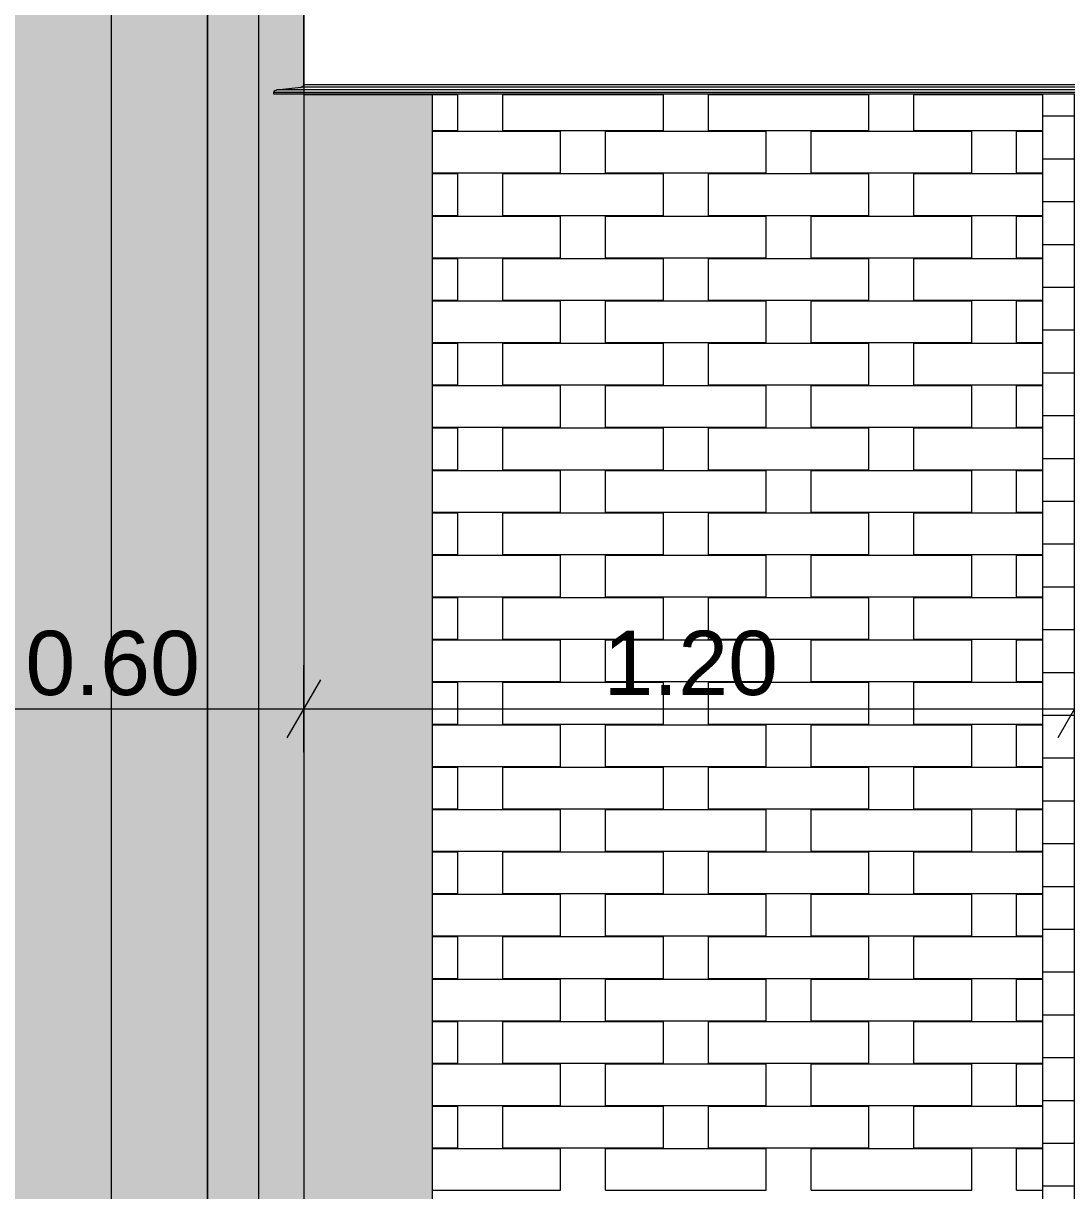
# Model space of a CAD drawing. Header units: millimetres. Extents: x 475206255 to 476720147, y 4620882299 to 4621447368.
# Drawn here: x 475392579 to 475394204, y 4621135957 to 4621137775 of the extents above; entities that cross this region are included whole.
import ezdxf

# ---------------------------------------------------------------- set-up
doc = ezdxf.new("R2010")
doc.units = ezdxf.units.MM
doc.header["$MEASUREMENT"] = 0
for name, color, linetype, lineweight in [('0_Pen_No__250_Pen_No__255', 255, 'Continuous', 0), ('0_Pen_No__250_Pen_No__7', 7, 'Continuous', 0), ('2D Drafting - General_Pen_No__30_Pen_No__9_Pen_No__9_Pen_No__253', 252, 'Continuous', 0), ('2D Drafting - General_Pen_No__30_Pen_No__9_Pen_No__9_Pen_No__7', 7, 'Continuous', 0), ('Dimensioning - General_Pen_No__142', 142, 'Continuous', 0), ('New_2D Drafting - General_Pen_No__30_Pen_No__9_Pen_No__9_Pen_No__255', 255, 'Continuous', 0), ('New_2D Drafting - General_Pen_No__30_Pen_No__9_Pen_No__9_Pen_No__7', 7, 'Continuous', 0), ('New_Interior - Furniture _Pen_No__250', 7, 'Continuous', 0), ('New_Structural - Bearing_Pen_No__250', 7, 'Continuous', 0), ('Structural - Bearing_Pen_No__250', 7, 'Continuous', 0), ('zoma_Pen_No__142', 142, 'Continuous', 0)]:
    doc.layers.add(name, color=color, linetype=linetype, lineweight=lineweight)
doc.layers.add('Dimensioning - General', color=7, linetype='Continuous')
doc.layers.add('zoma', color=7, linetype='Continuous')
doc.styles.add('GENERATED_STYLE_2', font='arial.ttf')
doc.dimstyles.new('GENERATED_STYLE__1', dxfattribs={"dimtxt": 100, "dimasz": 68.640772, "dimexe": 0.18, "dimexo": 0.0625, "dimgap": 0, "dimtad": 1, "dimlfac": 0.001, "dimzin": 0, "dimdsep": 46, "dimtxsty": 'GENERATED_STYLE_2', "dimblk": 'ARROWHEAD_2', "dimblk1": 'ARROWHEAD_2', "dimblk2": 'ARROWHEAD_2', "dimcen": 0.09, "dimse1": 1, "dimse2": 1, "dimclrd": 142, "dimclre": 142, "dimclrt": 142, "dimadec": 0, "dimazin": 0, "dimtfac": 1, "dimtdec": 4, "dimtmove": 0, "dimatfit": 3, "dimfxl": 1, "dimtolj": 1, "dimtzin": 0, "dimarcsym": 0})
doc.dimstyles.new('GENERATED_STYLE__18', dxfattribs={"dimtxt": 100, "dimasz": 68.640772, "dimexe": 0.18, "dimexo": 0.0625, "dimgap": 0, "dimtad": 1, "dimtih": 1, "dimtoh": 1, "dimlfac": 0.001, "dimzin": 0, "dimdsep": 46, "dimtxsty": 'GENERATED_STYLE_2', "dimblk": 'ARROWHEAD_2', "dimblk1": 'ARROWHEAD_2', "dimblk2": 'ARROWHEAD_2', "dimcen": 0.09, "dimse1": 1, "dimse2": 1, "dimclrd": 142, "dimclre": 142, "dimclrt": 142, "dimadec": 0, "dimazin": 0, "dimtfac": 1, "dimtdec": 4, "dimtmove": 0, "dimatfit": 3, "dimfxl": 1, "dimtolj": 1, "dimtzin": 0, "dimarcsym": 0})
doc.dimstyles.new('GENERATED_STYLE__3', dxfattribs={"dimtxt": 200, "dimasz": 64.421331, "dimexe": 0.18, "dimexo": 3, "dimgap": 0, "dimtad": 1, "dimtih": 1, "dimtoh": 1, "dimlfac": 0.001, "dimzin": 0, "dimdsep": 46, "dimtxsty": 'GENERATED_STYLE_2', "dimblk": 'ARROWHEAD_2', "dimblk1": 'ARROWHEAD_2', "dimblk2": 'ARROWHEAD_2', "dimcen": 0.09, "dimclrd": 142, "dimclre": 142, "dimclrt": 142, "dimadec": 0, "dimazin": 0, "dimtfac": 1, "dimtdec": 4, "dimtmove": 0, "dimatfit": 3, "dimfxl": 1, "dimtolj": 1, "dimtzin": 0, "dimarcsym": 0})

# ---------------------------------------------------------------- blocks, each defined once
blk = doc.blocks.new('*D549', base_point=(475826095.8, 4621095193.2))
at = {"layer": 'Dimensioning - General_Pen_No__142', "color": 142, "linetype": 'Continuous', "lineweight": 0, "transparency": 16777216}
for p, q in [((475424795.3, 4621138271), (475424885.6, 4621138218.9)), ((475424908.2, 4621138244.9), (475424772.7, 4621138244.9)), ((475424840.5, 4621135745), (475424840.5, 4621138244.9)), ((475424795.3, 4621135771.1), (475424885.6, 4621135718.9)), ((475424908.2, 4621135745), (475424772.7, 4621135745))]:
    blk.add_line(p, q, dxfattribs=at)
at = {"layer": 'Dimensioning - General_Pen_No__142', "color": 142, "lineweight": 0, "transparency": 16777216, "insert": (475424820.5, 4621136861.5), "char_height": 100, "attachment_point": 7, "rotation": 90, "style": 'GENERATED_STYLE_2'}
blk.add_mtext('\\A1;{\\pql;\\fArial|b0|i0|c204|p0;\\W1.000000;2.50}', dxfattribs=at)
blk = doc.blocks.new('ARROWHEAD_2')
at = {"color": 0, "linetype": 'Continuous', "lineweight": 0}
for p, q in [((-0.378, -0.655), (0.378, 0.655)), ((0, 0), (-1, 0))]:
    blk.add_line(p, q, dxfattribs=at)
blk = doc.blocks.new('*D1516', base_point=(475826095.8, 4621095193.2))
at = {"layer": 'zoma_Pen_No__142', "color": 142, "linetype": 'Continuous', "lineweight": 0, "transparency": 16777216}
for p, q in [((475386915.9, 4621126477.3), (475386915.9, 4621126604.5)), ((475393015.9, 4621126477.3), (475393015.9, 4621126604.5)), ((475386940.3, 4621126583.3), (475386891.4, 4621126498.5)), ((475393040.3, 4621126583.3), (475392991.4, 4621126498.5)), ((475386915.9, 4621126540.9), (475393015.9, 4621126540.9))]:
    blk.add_line(p, q, dxfattribs=at)
at = {"layer": 'zoma_Pen_No__142', "color": 142, "lineweight": 0, "transparency": 16777216, "char_height": 200, "attachment_point": 7, "style": 'GENERATED_STYLE_2'}
for s, insert in [('\\A1;{\\pql;\\fArial|b0|i0|c204|p0;\\W1.000000;0.40}', (475386940.4, 4621126580.9)), ('\\A1;{\\pql;\\fArial|b0|i0|c204|p0;\\W1.000000;6.10}', (475389698.9, 4621126580.9)), ('\\A1;{\\pql;\\fArial|b0|i0|c204|p0;\\W1.000000;0.40}', (475392457.5, 4621126580.9))]:
    blk.add_mtext(s, dxfattribs=dict(at, insert=insert))
blk = doc.blocks.new('*D1517', base_point=(475826095.8, 4621095193.2))
at = {"layer": 'zoma_Pen_No__142', "color": 142, "linetype": 'Continuous', "lineweight": 0, "transparency": 16777216}
for p, q in [((475393015.9, 4621126477.3), (475393015.9, 4621126604.5)), ((475393415.9, 4621126477.3), (475393415.9, 4621126604.5)), ((475393040.3, 4621126583.3), (475392991.4, 4621126498.5)), ((475393440.3, 4621126583.3), (475393391.4, 4621126498.5)), ((475393015.9, 4621126540.9), (475393415.9, 4621126540.9))]:
    blk.add_line(p, q, dxfattribs=at)
blk = doc.blocks.new('*D1518', base_point=(475826095.8, 4621095193.2))
at = {"layer": 'zoma_Pen_No__142', "color": 142, "linetype": 'Continuous', "lineweight": 0, "transparency": 16777216}
for p, q in [((475393415.9, 4621126477.3), (475393415.9, 4621126604.5)), ((475399915.9, 4621126477.3), (475399915.9, 4621126604.5)), ((475393440.3, 4621126583.3), (475393391.4, 4621126498.5)), ((475399940.3, 4621126583.3), (475399891.4, 4621126498.5)), ((475393415.9, 4621126540.9), (475399915.9, 4621126540.9))]:
    blk.add_line(p, q, dxfattribs=at)
at = {"layer": 'zoma_Pen_No__142', "color": 142, "lineweight": 0, "transparency": 16777216, "char_height": 200, "attachment_point": 7, "style": 'GENERATED_STYLE_2'}
for s, insert in [('\\A1;{\\pql;\\fArial|b0|i0|c204|p0;\\W1.000000;6.50}', (475396398.9, 4621126580.9)), ('\\A1;{\\pql;\\fArial|b0|i0|c204|p0;\\W1.000000;0.40}', (475399357.5, 4621126580.9))]:
    blk.add_mtext(s, dxfattribs=dict(at, insert=insert))
blk = doc.blocks.new('*D1831', base_point=(475826095.8, 4621095193.2))
at = {"layer": 'Dimensioning - General_Pen_No__142', "color": 142, "linetype": 'Continuous', "lineweight": 0, "transparency": 16777216}
for p, q in [((475388970.3, 4621137271.1), (475389060.6, 4621137218.9)), ((475389083.2, 4621137245), (475388947.7, 4621137245)), ((475389015.5, 4621135785), (475389015.5, 4621137245)), ((475388970.3, 4621135811), (475389060.6, 4621135758.9)), ((475389083.2, 4621135785), (475388947.7, 4621135785))]:
    blk.add_line(p, q, dxfattribs=at)
at = {"layer": 'Dimensioning - General_Pen_No__142', "color": 142, "lineweight": 0, "transparency": 16777216, "insert": (475388995.5, 4621136381.5), "char_height": 100, "attachment_point": 7, "rotation": 90, "style": 'GENERATED_STYLE_2'}
blk.add_mtext('\\A1;{\\pql;\\fArial|b0|i0|c204|p0;\\W1.000000;1.46}', dxfattribs=at)
blk = doc.blocks.new('*D1832', base_point=(475826095.8, 4621095193.2))
at = {"layer": 'Dimensioning - General_Pen_No__142', "color": 142, "linetype": 'Continuous', "lineweight": 0, "transparency": 16777216}
for p, q in [((475388970.3, 4621137691), (475389060.6, 4621137638.9)), ((475389083.2, 4621137665), (475388947.7, 4621137665)), ((475389015.5, 4621137245), (475389015.5, 4621137665)), ((475388970.3, 4621137271.1), (475389060.6, 4621137218.9)), ((475389083.2, 4621137245), (475388947.7, 4621137245))]:
    blk.add_line(p, q, dxfattribs=at)
at = {"layer": 'Dimensioning - General_Pen_No__142', "color": 142, "lineweight": 0, "transparency": 16777216, "insert": (475388995.5, 4621137321.5), "char_height": 100, "attachment_point": 7, "rotation": 90, "style": 'GENERATED_STYLE_2'}
blk.add_mtext('\\A1;{\\pql;\\fArial|b0|i0|c204|p0;\\W1.000000;0.42}', dxfattribs=at)
blk = doc.blocks.new('*D1833', base_point=(475826095.8, 4621095193.2))
at = {"layer": 'Dimensioning - General_Pen_No__142', "color": 142, "linetype": 'Continuous', "lineweight": 0, "transparency": 16777216}
for p, q in [((475388970.3, 4621137911), (475389060.6, 4621137858.9)), ((475389083.2, 4621137885), (475388947.7, 4621137885)), ((475389015.5, 4621137665), (475389015.5, 4621137885)), ((475388970.3, 4621137691), (475389060.6, 4621137638.9)), ((475389083.2, 4621137665), (475388947.7, 4621137665))]:
    blk.add_line(p, q, dxfattribs=at)
blk = doc.blocks.new('*D2390', base_point=(475826095.8, 4621095193.2))
at = {"layer": 'Dimensioning - General_Pen_No__142', "color": 142, "linetype": 'Continuous', "lineweight": 0, "transparency": 16777216}
for p, q in [((475392416.2, 4621136640), (475392416.2, 4621136775.5)), ((475393015.9, 4621136640), (475393015.9, 4621136775.5)), ((475392442.2, 4621136752.9), (475392390.1, 4621136662.6)), ((475393042, 4621136752.9), (475392989.9, 4621136662.6)), ((475392416.2, 4621136707.7), (475393015.9, 4621136707.7))]:
    blk.add_line(p, q, dxfattribs=at)
at = {"layer": 'Dimensioning - General_Pen_No__142', "color": 142, "lineweight": 0, "transparency": 16777216, "insert": (475392582.6, 4621136727.7), "char_height": 100, "attachment_point": 7, "style": 'GENERATED_STYLE_2'}
blk.add_mtext('\\A1;{\\pql;\\fArial|b0|i0|c204|p0;\\W1.000000;0.60}', dxfattribs=at)
blk = doc.blocks.new('*D2391', base_point=(475826095.8, 4621095193.2))
at = {"layer": 'Dimensioning - General_Pen_No__142', "color": 142, "linetype": 'Continuous', "lineweight": 0, "transparency": 16777216}
for p, q in [((475393015.9, 4621136640), (475393015.9, 4621136775.5)), ((475394215.9, 4621136640), (475394215.9, 4621136775.5)), ((475393042, 4621136752.9), (475392989.9, 4621136662.6)), ((475394242, 4621136752.9), (475394189.9, 4621136662.6)), ((475393015.9, 4621136707.7), (475394215.9, 4621136707.7))]:
    blk.add_line(p, q, dxfattribs=at)
at = {"layer": 'Dimensioning - General_Pen_No__142', "color": 142, "lineweight": 0, "transparency": 16777216, "insert": (475393482.5, 4621136727.7), "char_height": 100, "attachment_point": 7, "style": 'GENERATED_STYLE_2'}
blk.add_mtext('\\A1;{\\pql;\\fArial|b0|i0|c204|p0;\\W1.000000;1.20}', dxfattribs=at)
blk = doc.blocks.new('*D2392', base_point=(475826095.8, 4621095193.2))
at = {"layer": 'Dimensioning - General_Pen_No__142', "color": 142, "linetype": 'Continuous', "lineweight": 0, "transparency": 16777216}
for p, q in [((475394215.9, 4621136640), (475394215.9, 4621136775.5)), ((475394615.9, 4621136640), (475394615.9, 4621136775.5)), ((475394242, 4621136752.9), (475394189.9, 4621136662.6)), ((475394642, 4621136752.9), (475394589.9, 4621136662.6)), ((475394215.9, 4621136707.7), (475394615.9, 4621136707.7))]:
    blk.add_line(p, q, dxfattribs=at)
at = {"layer": 'Dimensioning - General_Pen_No__142', "color": 142, "lineweight": 0, "transparency": 16777216, "insert": (475394282.5, 4621136727.7), "char_height": 100, "attachment_point": 7, "style": 'GENERATED_STYLE_2'}
blk.add_mtext('\\A1;{\\pql;\\fArial|b0|i0|c204|p0;\\W1.000000;0.40}', dxfattribs=at)
blk = doc.blocks.new('*D2412', base_point=(475826095.8, 4621095193.2))
at = {"layer": 'Dimensioning - General_Pen_No__142', "color": 142, "linetype": 'Continuous', "lineweight": 0, "transparency": 16777216}
for p, q in [((475393415.3, 4621133504.3), (475393415.3, 4621133639.8)), ((475392442.2, 4621133617.2), (475392390.1, 4621133526.9)), ((475393441.4, 4621133617.2), (475393389.3, 4621133526.9)), ((475392416.2, 4621133572.1), (475393415.3, 4621133572.1))]:
    blk.add_line(p, q, dxfattribs=at)
at = {"layer": 'Dimensioning - General_Pen_No__142', "color": 142, "lineweight": 0, "transparency": 16777216, "insert": (475392782.3, 4621133592.1), "char_height": 100, "attachment_point": 7, "style": 'GENERATED_STYLE_2'}
blk.add_mtext('\\A1;{\\pql;\\fArial|b0|i0|c204|p0;\\W1.000000;1.00}', dxfattribs=at)
blk = doc.blocks.new('*D2414', base_point=(475826095.8, 4621095193.2))
at = {"layer": 'Dimensioning - General_Pen_No__142', "color": 142, "linetype": 'Continuous', "lineweight": 0, "transparency": 16777216}
for p, q in [((475393415.3, 4621133504.3), (475393415.3, 4621133639.8)), ((475394615.9, 4621133504.3), (475394615.9, 4621133639.8)), ((475393441.4, 4621133617.2), (475393389.3, 4621133526.9)), ((475394642, 4621133617.2), (475394589.9, 4621133526.9)), ((475393415.3, 4621133572.1), (475394615.9, 4621133572.1))]:
    blk.add_line(p, q, dxfattribs=at)
at = {"layer": 'Dimensioning - General_Pen_No__142', "color": 142, "lineweight": 0, "transparency": 16777216, "insert": (475393882.2, 4621133592.1), "char_height": 100, "attachment_point": 7, "style": 'GENERATED_STYLE_2'}
blk.add_mtext('\\A1;{\\pql;\\fArial|b0|i0|c204|p0;\\W1.000000;1.20}', dxfattribs=at)

msp = doc.modelspace()

# ---------------------------------------------------------------- hatches: boundary and pattern name
at = {"layer": '0_Pen_No__250_Pen_No__255', "linetype": 'Continuous', "lineweight": 0, "true_color": 0x3f3f3f}
msp.add_hatch(color=250, dxfattribs=at).paths.add_polyline_path([(475392945.953, 4621129605.184), (475392945.953, 4621141237.916), (475392865.953, 4621141237.916), (475392865.953, 4621129605.184)])
at = {"layer": '2D Drafting - General_Pen_No__30_Pen_No__9_Pen_No__9_Pen_No__253', "linetype": 'Continuous', "lineweight": 0}
h = msp.add_hatch(dxfattribs=at)
h.set_pattern_fill('BRICK___RUNNING_BOND', color=252, style=0, pattern_type=2)
h.set_pattern_definition([(180, (475362068.42, 4621134278.51), (0, 66.64), []), (90, (475362068.42, 4621134278.5), (244.8, 0), [66.64, -66.64]), (90, (475361946.02, 4621134345.15), (244.8, 0), [66.64, -66.64])])
h.paths.add_polyline_path([(475386515.943, 4621144744.536), (475406815.943, 4621144744.536), (475406815.943, 4621131444.943), (475406415.943, 4621131444.943), (475406415.943, 4621131544.955), (475406415.943, 4621144344.955), (475402816.368, 4621144344.955), (475402816.368, 4621131445.093), (475398816.013, 4621131445.093), (475398816.013, 4621131445.286), (475396815.946, 4621131445.286), (475396815.946, 4621134464.943), (475400115.943, 4621134464.943), (475400115.943, 4621134684.942), (475399915.947, 4621134684.942), (475399915.947, 4621137664.943), (475400115.943, 4621137664.943), (475400115.943, 4621137884.943), (475399915.947, 4621137884.943), (475399915.947, 4621140864.943), (475400115.943, 4621140864.943), (475400115.943, 4621141084.943), (475399915.947, 4621141084.943), (475399915.947, 4621144064.943), (475400115.943, 4621144064.943), (475400115.943, 4621144284.943), (475393015.95, 4621144284.943), (475393015.95, 4621144064.943), (475393215.95, 4621144064.943), (475393215.95, 4621141084.943), (475393015.95, 4621141084.943), (475393015.95, 4621140864.943), (475393215.95, 4621140864.943), (475393215.95, 4621137884.943), (475393015.95, 4621137884.943), (475393015.95, 4621137663.948), (475393215.95, 4621137663.948), (475393215.95, 4621134684.942), (475393015.95, 4621134684.942), (475393015.95, 4621134464.943), (475393415.349, 4621134464.943), (475393415.349, 4621131444.834), (475393015.95, 4621131444.834), (475393015.95, 4621131444.943), (475390315.939, 4621131444.943), (475389615.524, 4621131444.943), (475389615.524, 4621134464.987), (475390315.939, 4621134464.987), (475390315.939, 4621144284.987), (475386865.663, 4621144284.987), (475386865.663, 4621144064.987), (475386916.336, 4621144064.987), (475386916.336, 4621141084.995), (475386865.663, 4621141084.995), (475386865.663, 4621140864.987), (475386916.063, 4621140864.987), (475386916.063, 4621137884.987), (475386865.663, 4621137884.987), (475386865.663, 4621137664.987), (475386916.063, 4621137664.987), (475386916.063, 4621134684.996), (475386865.663, 4621134684.996), (475386865.663, 4621134464.987), (475386916.063, 4621134464.987), (475386916.063, 4621131444.943), (475386515.943, 4621131444.943), (475386515.943, 4621134464.987)])
h.paths.add_polyline_path([(475390816.16, 4621132444.942), (475390816.16, 4621134044.943), (475392416.16, 4621134044.943), (475392416.16, 4621132444.942)], flags=0)
h.paths.add_polyline_path([(475390816.165, 4621140444.942), (475392416.165, 4621140444.942), (475392416.165, 4621138844.942), (475390816.165, 4621138844.942)], flags=0)
h.paths.add_polyline_path([(475390816.165, 4621137244.942), (475392416.165, 4621137244.942), (475392416.165, 4621135644.942), (475390816.165, 4621135644.942)], flags=0)
h.paths.add_polyline_path([(475390816.165, 4621142044.942), (475390816.165, 4621143644.942), (475392416.165, 4621143644.942), (475392416.165, 4621142044.942)], flags=0)
h.paths.add_polyline_path([(475397216.018, 4621131544.949), (475397216.018, 4621134044.955), (475398816.009, 4621134044.955), (475398816.009, 4621131544.949)], flags=0)
h.paths.add_polyline_path([(475402315.71, 4621135644.942), (475402315.71, 4621137244.939), (475400715.709, 4621137244.939), (475400715.709, 4621135644.942)], flags=0)
h.paths.add_polyline_path([(475400715.709, 4621132444.942), (475400715.709, 4621134044.939), (475402315.71, 4621134044.939), (475402315.71, 4621132444.942)], flags=0)
h.paths.add_polyline_path([(475402315.71, 4621138806.589), (475402315.71, 4621140444.937), (475400715.709, 4621140444.937), (475400715.709, 4621138806.589)], flags=0)
h.paths.add_polyline_path([(475400715.713, 4621142044.942), (475400715.713, 4621143644.939), (475402315.714, 4621143644.939), (475402315.714, 4621142044.942)], flags=0)
h = msp.add_hatch(dxfattribs=at)
h.set_pattern_fill('BRICK___RUNNING_BOND', color=252, style=0, pattern_type=2)
h.set_pattern_definition([(0, (475427664.105, 4621134698.51), (0, 66.64), []), (90, (475427664.1, 4621134698.5), (-244.8, 0), [66.64, -66.64]), (90, (475427786.5, 4621134765.15), (-244.8, 0), [66.64, -66.64])])
h.paths.add_polyline_path([(475394165.958, 4621137664.943), (475394165.958, 4621134684.943), (475394215.95, 4621134684.943), (475394215.95, 4621137664.943)])
at = {"layer": 'New_2D Drafting - General_Pen_No__30_Pen_No__9_Pen_No__9_Pen_No__255', "linetype": 'Continuous', "lineweight": 0}
msp.add_hatch(color=255, dxfattribs=at).paths.add_polyline_path([(475392865.95, 4621144044.577), (475392715.95, 4621144044.577), (475392715.964, 4621129599.054), (475392865.964, 4621129599.054)])

# ---------------------------------------------------------------- linework, layer by layer
at = {"layer": '0_Pen_No__250_Pen_No__7', "color": 7, "linetype": 'Continuous', "lineweight": 0, "flags": 128}
msp.add_lwpolyline([(475392945.953, 4621129605.184), (475392945.953, 4621141237.916), (475392865.953, 4621141237.916), (475392865.953, 4621129605.184)], close=True, dxfattribs=at)
at = {"layer": '2D Drafting - General_Pen_No__30_Pen_No__9_Pen_No__9_Pen_No__7', "color": 7, "linetype": 'Continuous', "lineweight": 0, "flags": 128}
msp.add_lwpolyline([(475393015.95, 4621137884.943), (475393015.95, 4621137663.948), (475393215.95, 4621137663.948), (475393215.95, 4621134684.942), (475393015.95, 4621134684.942), (475393015.95, 4621134464.943), (475393415.349, 4621134464.943), (475393415.349, 4621131444.834), (475393015.95, 4621131444.834), (475393015.95, 4621131444.943), (475390315.939, 4621131444.943), (475389615.524, 4621131444.943), (475389615.524, 4621134464.987), (475390315.939, 4621134464.987), (475390315.939, 4621144284.987)], dxfattribs=at)
msp.add_lwpolyline([(475394165.958, 4621137664.943), (475394165.958, 4621134684.943), (475394215.95, 4621134684.943), (475394215.95, 4621137664.943)], close=True, dxfattribs=at)
at = {"layer": 'New_2D Drafting - General_Pen_No__30_Pen_No__9_Pen_No__9_Pen_No__7', "color": 7, "linetype": 'Continuous', "lineweight": 0, "flags": 128}
msp.add_lwpolyline([(475392865.95, 4621144044.577), (475392715.95, 4621144044.577), (475392715.964, 4621129599.054), (475392865.964, 4621129599.054)], close=True, dxfattribs=at)
at = {"layer": 'New_Interior - Furniture _Pen_No__250', "color": 7, "linetype": 'Continuous', "lineweight": 0}
msp.add_line((475393327.219, 4621137145.949), (475393327.45, 4621137145.772), dxfattribs=at)
at = {"layer": 'New_Structural - Bearing_Pen_No__250', "color": 7, "linetype": 'Continuous', "lineweight": 0}
for p, q in [((475393015.95, 4621144064.943), (475393015.95, 4621134464.943)), ((475393215.95, 4621137663.949), (475393255.95, 4621137663.949)), ((475393255.95, 4621137607.949), (475393255.95, 4621137663.949)), ((475393325.95, 4621137663.949), (475393575.95, 4621137663.949)), ((475393325.95, 4621137607.949), (475393325.95, 4621137663.949)), ((475393575.95, 4621137607.949), (475393575.95, 4621137663.949)), ((475393645.95, 4621137663.949), (475393895.95, 4621137663.949)), ((475393645.95, 4621137607.949), (475393645.95, 4621137663.949)), ((475393745.95, 4621137663.949), (475393745.95, 4621137664.949)), ((475393895.95, 4621137607.949), (475393895.95, 4621137663.949)), ((475393965.95, 4621137663.949), (475394165.958, 4621137663.949)), ((475393965.95, 4621137607.949), (475393965.95, 4621137663.949)), ((475393215.95, 4621137607.949), (475393255.95, 4621137607.949)), ((475393215.95, 4621137606.949), (475393415.95, 4621137606.949)), ((475393325.95, 4621137607.949), (475393575.95, 4621137607.949)), ((475393415.95, 4621137541.949), (475393415.95, 4621137606.949)), ((475393485.95, 4621137606.949), (475393735.95, 4621137606.949)), ((475393485.95, 4621137541.949), (475393485.95, 4621137606.949)), ((475393645.95, 4621137607.949), (475393895.95, 4621137607.949)), ((475393735.95, 4621137541.949), (475393735.95, 4621137606.949)), ((475393805.95, 4621137606.949), (475394055.95, 4621137606.949)), ((475393805.95, 4621137541.949), (475393805.95, 4621137606.949)), ((475393965.95, 4621137607.949), (475394165.958, 4621137607.949)), ((475394055.95, 4621137541.949), (475394055.95, 4621137606.949)), ((475394125.95, 4621137606.949), (475394165.958, 4621137606.949)), ((475394125.95, 4621137541.949), (475394125.95, 4621137606.949)), ((475393215.95, 4621137541.949), (475393415.95, 4621137541.949)), ((475393215.95, 4621137540.949), (475393255.95, 4621137540.949)), ((475393255.95, 4621137475.949), (475393255.95, 4621137540.949)), ((475393325.95, 4621137540.949), (475393575.95, 4621137540.949)), ((475393325.95, 4621137475.949), (475393325.95, 4621137540.949)), ((475393485.95, 4621137541.949), (475393735.95, 4621137541.949)), ((475393575.95, 4621137475.949), (475393575.95, 4621137540.949)), ((475393645.95, 4621137540.949), (475393895.95, 4621137540.949)), ((475393645.95, 4621137475.949), (475393645.95, 4621137540.949)), ((475393805.95, 4621137541.949), (475394055.95, 4621137541.949)), ((475393895.95, 4621137475.949), (475393895.95, 4621137540.949)), ((475393965.95, 4621137540.949), (475394165.958, 4621137540.949)), ((475393965.95, 4621137475.949), (475393965.95, 4621137540.949)), ((475394125.95, 4621137541.949), (475394165.958, 4621137541.949)), ((475393215.95, 4621137475.949), (475393255.95, 4621137475.949)), ((475393215.95, 4621137474.949), (475393415.95, 4621137474.949)), ((475393325.95, 4621137475.949), (475393575.95, 4621137475.949)), ((475393415.95, 4621137409.949), (475393415.95, 4621137474.949)), ((475393485.95, 4621137474.949), (475393735.95, 4621137474.949)), ((475393485.95, 4621137409.949), (475393485.95, 4621137474.949)), ((475393645.95, 4621137475.949), (475393895.95, 4621137475.949)), ((475393735.95, 4621137409.949), (475393735.95, 4621137474.949)), ((475393805.95, 4621137474.949), (475394055.95, 4621137474.949)), ((475393805.95, 4621137409.949), (475393805.95, 4621137474.949)), ((475393965.95, 4621137475.949), (475394165.958, 4621137475.949)), ((475394055.95, 4621137409.949), (475394055.95, 4621137474.949)), ((475394125.95, 4621137474.949), (475394165.958, 4621137474.949)), ((475394125.95, 4621137409.949), (475394125.95, 4621137474.949)), ((475393215.95, 4621137409.949), (475393415.95, 4621137409.949)), ((475393215.95, 4621137408.949), (475393255.95, 4621137408.949)), ((475393255.95, 4621137343.949), (475393255.95, 4621137408.949)), ((475393325.95, 4621137408.949), (475393575.95, 4621137408.949)), ((475393325.95, 4621137343.949), (475393325.95, 4621137408.949)), ((475393485.95, 4621137409.949), (475393735.95, 4621137409.949)), ((475393575.95, 4621137343.949), (475393575.95, 4621137408.949)), ((475393645.95, 4621137408.949), (475393895.95, 4621137408.949)), ((475393645.95, 4621137343.949), (475393645.95, 4621137408.949)), ((475393805.95, 4621137409.949), (475394055.95, 4621137409.949)), ((475393895.95, 4621137343.949), (475393895.95, 4621137408.949)), ((475393965.95, 4621137408.949), (475394165.958, 4621137408.949)), ((475393965.95, 4621137343.949), (475393965.95, 4621137408.949)), ((475394125.95, 4621137409.949), (475394165.958, 4621137409.949)), ((475393215.95, 4621137343.949), (475393255.95, 4621137343.949)), ((475393215.95, 4621137342.949), (475393415.95, 4621137342.949)), ((475393325.95, 4621137343.949), (475393575.95, 4621137343.949)), ((475393415.95, 4621137277.949), (475393415.95, 4621137342.949)), ((475393485.95, 4621137342.949), (475393735.95, 4621137342.949)), ((475393485.95, 4621137277.949), (475393485.95, 4621137342.949)), ((475393645.95, 4621137343.949), (475393895.95, 4621137343.949)), ((475393735.95, 4621137277.949), (475393735.95, 4621137342.949)), ((475393805.95, 4621137342.949), (475394055.95, 4621137342.949)), ((475393805.95, 4621137277.949), (475393805.95, 4621137342.949)), ((475393965.95, 4621137343.949), (475394165.958, 4621137343.949)), ((475394055.95, 4621137277.949), (475394055.95, 4621137342.949)), ((475394125.95, 4621137342.949), (475394165.958, 4621137342.949)), ((475394125.95, 4621137277.949), (475394125.95, 4621137342.949)), ((475393215.95, 4621137277.949), (475393415.95, 4621137277.949)), ((475393215.95, 4621137276.949), (475393255.95, 4621137276.949)), ((475393255.95, 4621137211.949), (475393255.95, 4621137276.949)), ((475393325.95, 4621137276.949), (475393575.95, 4621137276.949)), ((475393325.95, 4621137211.949), (475393325.95, 4621137276.949)), ((475393485.95, 4621137277.949), (475393735.95, 4621137277.949)), ((475393575.95, 4621137211.949), (475393575.95, 4621137276.949)), ((475393645.95, 4621137276.949), (475393895.95, 4621137276.949)), ((475393645.95, 4621137211.949), (475393645.95, 4621137276.949)), ((475393805.95, 4621137277.949), (475394055.95, 4621137277.949)), ((475393895.95, 4621137211.949), (475393895.95, 4621137276.949)), ((475393965.95, 4621137276.949), (475394165.958, 4621137276.949)), ((475393965.95, 4621137211.949), (475393965.95, 4621137276.949)), ((475394125.95, 4621137277.949), (475394165.958, 4621137277.949)), ((475393215.95, 4621137211.949), (475393255.95, 4621137211.949)), ((475393215.95, 4621137210.949), (475393415.95, 4621137210.949)), ((475393325.95, 4621137211.949), (475393575.95, 4621137211.949)), ((475393415.95, 4621137145.949), (475393415.95, 4621137210.949)), ((475393485.95, 4621137210.949), (475393735.95, 4621137210.949)), ((475393485.95, 4621137145.949), (475393485.95, 4621137210.949)), ((475393645.95, 4621137211.949), (475393895.95, 4621137211.949)), ((475393735.95, 4621137145.949), (475393735.95, 4621137210.949)), ((475393805.95, 4621137210.949), (475394055.95, 4621137210.949)), ((475393805.95, 4621137145.949), (475393805.95, 4621137210.949)), ((475393965.95, 4621137211.949), (475394165.958, 4621137211.949)), ((475394055.95, 4621137145.949), (475394055.95, 4621137210.949)), ((475394125.95, 4621137210.949), (475394165.958, 4621137210.949)), ((475394125.95, 4621137145.949), (475394125.95, 4621137210.949)), ((475393215.95, 4621137145.949), (475393415.95, 4621137145.949)), ((475393215.95, 4621137144.949), (475393255.95, 4621137144.949)), ((475393255.95, 4621137079.949), (475393255.95, 4621137144.949)), ((475393325.95, 4621137144.949), (475393575.95, 4621137144.949)), ((475393325.95, 4621137079.949), (475393325.95, 4621137144.949)), ((475393485.95, 4621137145.949), (475393735.95, 4621137145.949)), ((475393575.95, 4621137079.949), (475393575.95, 4621137144.949)), ((475393645.95, 4621137144.949), (475393895.95, 4621137144.949)), ((475393645.95, 4621137079.949), (475393645.95, 4621137144.949)), ((475393805.95, 4621137145.949), (475394055.95, 4621137145.949)), ((475393895.95, 4621137079.949), (475393895.95, 4621137144.949)), ((475393965.95, 4621137144.949), (475394165.958, 4621137144.949)), ((475393965.95, 4621137079.949), (475393965.95, 4621137144.949)), ((475394125.95, 4621137145.949), (475394165.958, 4621137145.949)), ((475393215.95, 4621137079.949), (475393255.95, 4621137079.949)), ((475393325.95, 4621137079.949), (475393575.95, 4621137079.949)), ((475393645.95, 4621137079.949), (475393895.95, 4621137079.949)), ((475393965.95, 4621137079.949), (475394165.958, 4621137079.949)), ((475393215.95, 4621137078.949), (475393415.95, 4621137078.949)), ((475393415.95, 4621137013.949), (475393415.95, 4621137078.949)), ((475393485.95, 4621137078.949), (475393735.95, 4621137078.949)), ((475393485.95, 4621137013.949), (475393485.95, 4621137078.949)), ((475393735.95, 4621137013.949), (475393735.95, 4621137078.949)), ((475393805.95, 4621137078.949), (475394055.95, 4621137078.949)), ((475393805.95, 4621137013.949), (475393805.95, 4621137078.949)), ((475394055.95, 4621137013.949), (475394055.95, 4621137078.949)), ((475394125.95, 4621137078.949), (475394165.958, 4621137078.949)), ((475394125.95, 4621137013.949), (475394125.95, 4621137078.949)), ((475393215.95, 4621137013.949), (475393415.95, 4621137013.949)), ((475393215.95, 4621137012.949), (475393255.95, 4621137012.949)), ((475393255.95, 4621136947.949), (475393255.95, 4621137012.949)), ((475393325.95, 4621137012.949), (475393575.95, 4621137012.949)), ((475393325.95, 4621136947.949), (475393325.95, 4621137012.949)), ((475393485.95, 4621137013.949), (475393735.95, 4621137013.949)), ((475393575.95, 4621136947.949), (475393575.95, 4621137012.949)), ((475393645.95, 4621137012.949), (475393895.95, 4621137012.949)), ((475393645.95, 4621136947.949), (475393645.95, 4621137012.949)), ((475393805.95, 4621137013.949), (475394055.95, 4621137013.949)), ((475393895.95, 4621136947.949), (475393895.95, 4621137012.949)), ((475393965.95, 4621137012.949), (475394165.958, 4621137012.949)), ((475393965.95, 4621136947.949), (475393965.95, 4621137012.949)), ((475394125.95, 4621137013.949), (475394165.958, 4621137013.949)), ((475393215.95, 4621136947.949), (475393255.95, 4621136947.949)), ((475393215.95, 4621136946.949), (475393415.95, 4621136946.949)), ((475393325.95, 4621136947.949), (475393575.95, 4621136947.949)), ((475393415.95, 4621136881.949), (475393415.95, 4621136946.949)), ((475393485.95, 4621136946.949), (475393735.95, 4621136946.949)), ((475393485.95, 4621136881.949), (475393485.95, 4621136946.949)), ((475393645.95, 4621136947.949), (475393895.95, 4621136947.949)), ((475393735.95, 4621136881.949), (475393735.95, 4621136946.949)), ((475393805.95, 4621136946.949), (475394055.95, 4621136946.949)), ((475393805.95, 4621136881.949), (475393805.95, 4621136946.949)), ((475393965.95, 4621136947.949), (475394165.958, 4621136947.949)), ((475394055.95, 4621136881.949), (475394055.95, 4621136946.949)), ((475394125.95, 4621136946.949), (475394165.958, 4621136946.949)), ((475394125.95, 4621136881.949), (475394125.95, 4621136946.949)), ((475393215.95, 4621136881.949), (475393415.95, 4621136881.949)), ((475393215.95, 4621136880.949), (475393255.95, 4621136880.949)), ((475393255.95, 4621136815.949), (475393255.95, 4621136880.949)), ((475393325.95, 4621136880.949), (475393575.95, 4621136880.949)), ((475393325.95, 4621136815.949), (475393325.95, 4621136880.949)), ((475393485.95, 4621136881.949), (475393735.95, 4621136881.949)), ((475393575.95, 4621136815.949), (475393575.95, 4621136880.949)), ((475393645.95, 4621136880.949), (475393895.95, 4621136880.949)), ((475393645.95, 4621136815.949), (475393645.95, 4621136880.949)), ((475393805.95, 4621136881.949), (475394055.95, 4621136881.949)), ((475393895.95, 4621136815.949), (475393895.95, 4621136880.949)), ((475393965.95, 4621136880.949), (475394165.958, 4621136880.949)), ((475393965.95, 4621136815.949), (475393965.95, 4621136880.949)), ((475394125.95, 4621136881.949), (475394165.958, 4621136881.949)), ((475393215.95, 4621136815.949), (475393255.95, 4621136815.949)), ((475393215.95, 4621136814.949), (475393415.95, 4621136814.949)), ((475393325.95, 4621136815.949), (475393575.95, 4621136815.949)), ((475393415.95, 4621136749.949), (475393415.95, 4621136814.949)), ((475393485.95, 4621136814.949), (475393735.95, 4621136814.949)), ((475393485.95, 4621136749.949), (475393485.95, 4621136814.949)), ((475393645.95, 4621136815.949), (475393895.95, 4621136815.949)), ((475393735.95, 4621136749.949), (475393735.95, 4621136814.949)), ((475393805.95, 4621136814.949), (475394055.95, 4621136814.949)), ((475393805.95, 4621136749.949), (475393805.95, 4621136814.949)), ((475393965.95, 4621136815.949), (475394165.958, 4621136815.949)), ((475394055.95, 4621136749.949), (475394055.95, 4621136814.949)), ((475394125.95, 4621136814.949), (475394165.958, 4621136814.949)), ((475394125.95, 4621136749.949), (475394125.95, 4621136814.949)), ((475393215.95, 4621136749.949), (475393415.95, 4621136749.949)), ((475393215.95, 4621136748.949), (475393255.95, 4621136748.949)), ((475393255.95, 4621136683.949), (475393255.95, 4621136748.949)), ((475393325.95, 4621136748.949), (475393575.95, 4621136748.949)), ((475393325.95, 4621136683.949), (475393325.95, 4621136748.949)), ((475393485.95, 4621136749.949), (475393735.95, 4621136749.949)), ((475393575.95, 4621136683.949), (475393575.95, 4621136748.949)), ((475393645.95, 4621136748.949), (475393895.95, 4621136748.949)), ((475393645.95, 4621136683.949), (475393645.95, 4621136748.949)), ((475393805.95, 4621136749.949), (475394055.95, 4621136749.949)), ((475393895.95, 4621136683.949), (475393895.95, 4621136748.949)), ((475393965.95, 4621136748.949), (475394165.958, 4621136748.949)), ((475393965.95, 4621136683.949), (475393965.95, 4621136748.949)), ((475394125.95, 4621136749.949), (475394165.958, 4621136749.949)), ((475393215.95, 4621136683.949), (475393255.95, 4621136683.949)), ((475393215.95, 4621136682.949), (475393415.95, 4621136682.949)), ((475393325.95, 4621136683.949), (475393575.95, 4621136683.949)), ((475393415.95, 4621136617.949), (475393415.95, 4621136682.949)), ((475393485.95, 4621136682.949), (475393735.95, 4621136682.949)), ((475393485.95, 4621136617.949), (475393485.95, 4621136682.949)), ((475393645.95, 4621136683.949), (475393895.95, 4621136683.949)), ((475393735.95, 4621136617.949), (475393735.95, 4621136682.949)), ((475393805.95, 4621136682.949), (475394055.95, 4621136682.949)), ((475393805.95, 4621136617.949), (475393805.95, 4621136682.949)), ((475393965.95, 4621136683.949), (475394165.958, 4621136683.949)), ((475394055.95, 4621136617.949), (475394055.95, 4621136682.949)), ((475394125.95, 4621136682.949), (475394165.958, 4621136682.949)), ((475394125.95, 4621136617.949), (475394125.95, 4621136682.949)), ((475393215.95, 4621136617.949), (475393415.95, 4621136617.949)), ((475393215.95, 4621136616.949), (475393255.95, 4621136616.949)), ((475393255.95, 4621136551.949), (475393255.95, 4621136616.949)), ((475393325.95, 4621136616.949), (475393575.95, 4621136616.949)), ((475393325.95, 4621136551.949), (475393325.95, 4621136616.949)), ((475393485.95, 4621136617.949), (475393735.95, 4621136617.949)), ((475393575.95, 4621136551.949), (475393575.95, 4621136616.949)), ((475393645.95, 4621136616.949), (475393895.95, 4621136616.949)), ((475393645.95, 4621136551.949), (475393645.95, 4621136616.949)), ((475393805.95, 4621136617.949), (475394055.95, 4621136617.949)), ((475393895.95, 4621136551.949), (475393895.95, 4621136616.949)), ((475393965.95, 4621136616.949), (475394165.958, 4621136616.949)), ((475393965.95, 4621136551.949), (475393965.95, 4621136616.949)), ((475394125.95, 4621136617.949), (475394165.958, 4621136617.949)), ((475393215.95, 4621136551.949), (475393255.95, 4621136551.949)), ((475393215.95, 4621136550.949), (475393415.95, 4621136550.949)), ((475393325.95, 4621136551.949), (475393575.95, 4621136551.949)), ((475393415.95, 4621136485.949), (475393415.95, 4621136550.949)), ((475393485.95, 4621136550.949), (475393735.95, 4621136550.949)), ((475393485.95, 4621136485.949), (475393485.95, 4621136550.949)), ((475393645.95, 4621136551.949), (475393895.95, 4621136551.949)), ((475393735.95, 4621136485.949), (475393735.95, 4621136550.949)), ((475393805.95, 4621136550.949), (475394055.95, 4621136550.949)), ((475393805.95, 4621136485.949), (475393805.95, 4621136550.949)), ((475393965.95, 4621136551.949), (475394165.958, 4621136551.949)), ((475394055.95, 4621136485.949), (475394055.95, 4621136550.949)), ((475394125.95, 4621136550.949), (475394165.958, 4621136550.949)), ((475394125.95, 4621136485.949), (475394125.95, 4621136550.949)), ((475393215.95, 4621136485.949), (475393415.95, 4621136485.949)), ((475393215.95, 4621136484.949), (475393255.95, 4621136484.949)), ((475393255.95, 4621136419.949), (475393255.95, 4621136484.949)), ((475393325.95, 4621136484.949), (475393575.95, 4621136484.949)), ((475393325.95, 4621136419.949), (475393325.95, 4621136484.949)), ((475393485.95, 4621136485.949), (475393735.95, 4621136485.949)), ((475393575.95, 4621136419.949), (475393575.95, 4621136484.949)), ((475393645.95, 4621136484.949), (475393895.95, 4621136484.949)), ((475393645.95, 4621136419.949), (475393645.95, 4621136484.949)), ((475393805.95, 4621136485.949), (475394055.95, 4621136485.949)), ((475393895.95, 4621136419.949), (475393895.95, 4621136484.949)), ((475393965.95, 4621136484.949), (475394165.958, 4621136484.949)), ((475393965.95, 4621136419.949), (475393965.95, 4621136484.949)), ((475394125.95, 4621136485.949), (475394165.958, 4621136485.949)), ((475393215.95, 4621136419.949), (475393255.95, 4621136419.949)), ((475393215.95, 4621136418.949), (475393415.95, 4621136418.949)), ((475393325.95, 4621136419.949), (475393575.95, 4621136419.949)), ((475393415.95, 4621136353.949), (475393415.95, 4621136418.949)), ((475393485.95, 4621136418.949), (475393735.95, 4621136418.949)), ((475393485.95, 4621136353.949), (475393485.95, 4621136418.949)), ((475393645.95, 4621136419.949), (475393895.95, 4621136419.949)), ((475393735.95, 4621136353.949), (475393735.95, 4621136418.949)), ((475393805.95, 4621136418.949), (475394055.95, 4621136418.949)), ((475393805.95, 4621136353.949), (475393805.95, 4621136418.949)), ((475393965.95, 4621136419.949), (475394165.958, 4621136419.949)), ((475394055.95, 4621136353.949), (475394055.95, 4621136418.949)), ((475394125.95, 4621136418.949), (475394165.958, 4621136418.949)), ((475394125.95, 4621136353.949), (475394125.95, 4621136418.949)), ((475393215.95, 4621136353.949), (475393415.95, 4621136353.949)), ((475393215.95, 4621136352.949), (475393255.95, 4621136352.949)), ((475393255.95, 4621136287.949), (475393255.95, 4621136352.949)), ((475393325.95, 4621136352.949), (475393575.95, 4621136352.949)), ((475393325.95, 4621136287.949), (475393325.95, 4621136352.949)), ((475393485.95, 4621136353.949), (475393735.95, 4621136353.949)), ((475393575.95, 4621136287.949), (475393575.95, 4621136352.949)), ((475393645.95, 4621136352.949), (475393895.95, 4621136352.949)), ((475393645.95, 4621136287.949), (475393645.95, 4621136352.949)), ((475393805.95, 4621136353.949), (475394055.95, 4621136353.949)), ((475393895.95, 4621136287.949), (475393895.95, 4621136352.949)), ((475393965.95, 4621136352.949), (475394165.958, 4621136352.949)), ((475393965.95, 4621136287.949), (475393965.95, 4621136352.949)), ((475394125.95, 4621136353.949), (475394165.958, 4621136353.949)), ((475393215.95, 4621136287.949), (475393255.95, 4621136287.949)), ((475393215.95, 4621136286.949), (475393415.95, 4621136286.949)), ((475393325.95, 4621136287.949), (475393575.95, 4621136287.949)), ((475393415.95, 4621136221.949), (475393415.95, 4621136286.949)), ((475393485.95, 4621136286.949), (475393735.95, 4621136286.949)), ((475393485.95, 4621136221.949), (475393485.95, 4621136286.949)), ((475393645.95, 4621136287.949), (475393895.95, 4621136287.949)), ((475393735.95, 4621136221.949), (475393735.95, 4621136286.949)), ((475393805.95, 4621136286.949), (475394055.95, 4621136286.949)), ((475393805.95, 4621136221.949), (475393805.95, 4621136286.949)), ((475393965.95, 4621136287.949), (475394165.958, 4621136287.949)), ((475394055.95, 4621136221.949), (475394055.95, 4621136286.949)), ((475394125.95, 4621136286.949), (475394165.958, 4621136286.949)), ((475394125.95, 4621136221.949), (475394125.95, 4621136286.949)), ((475393215.95, 4621136221.949), (475393415.95, 4621136221.949)), ((475393215.95, 4621136220.949), (475393255.95, 4621136220.949)), ((475393255.95, 4621136155.949), (475393255.95, 4621136220.949)), ((475393325.95, 4621136220.949), (475393575.95, 4621136220.949)), ((475393325.95, 4621136155.949), (475393325.95, 4621136220.949)), ((475393485.95, 4621136221.949), (475393735.95, 4621136221.949)), ((475393575.95, 4621136155.949), (475393575.95, 4621136220.949)), ((475393645.95, 4621136220.949), (475393895.95, 4621136220.949)), ((475393645.95, 4621136155.949), (475393645.95, 4621136220.949)), ((475393805.95, 4621136221.949), (475394055.95, 4621136221.949)), ((475393895.95, 4621136155.949), (475393895.95, 4621136220.949)), ((475393965.95, 4621136220.949), (475394165.958, 4621136220.949)), ((475393965.95, 4621136155.949), (475393965.95, 4621136220.949)), ((475394125.95, 4621136221.949), (475394165.958, 4621136221.949)), ((475393215.95, 4621136155.949), (475393255.95, 4621136155.949)), ((475393215.95, 4621136154.949), (475393415.95, 4621136154.949)), ((475393325.95, 4621136155.949), (475393575.95, 4621136155.949)), ((475393415.95, 4621136089.949), (475393415.95, 4621136154.949)), ((475393485.95, 4621136154.949), (475393735.95, 4621136154.949)), ((475393485.95, 4621136089.949), (475393485.95, 4621136154.949)), ((475393645.95, 4621136155.949), (475393895.95, 4621136155.949)), ((475393735.95, 4621136089.949), (475393735.95, 4621136154.949)), ((475393805.95, 4621136154.949), (475394055.95, 4621136154.949)), ((475393805.95, 4621136089.949), (475393805.95, 4621136154.949)), ((475393965.95, 4621136155.949), (475394165.958, 4621136155.949)), ((475394055.95, 4621136089.949), (475394055.95, 4621136154.949)), ((475394125.95, 4621136154.949), (475394165.958, 4621136154.949)), ((475394125.95, 4621136089.949), (475394125.95, 4621136154.949)), ((475393215.95, 4621136089.949), (475393415.95, 4621136089.949)), ((475393215.95, 4621136088.949), (475393255.95, 4621136088.949)), ((475393255.95, 4621136023.949), (475393255.95, 4621136088.949)), ((475393325.95, 4621136088.949), (475393575.95, 4621136088.949)), ((475393325.95, 4621136023.949), (475393325.95, 4621136088.949)), ((475393485.95, 4621136089.949), (475393735.95, 4621136089.949)), ((475393575.95, 4621136023.949), (475393575.95, 4621136088.949)), ((475393645.95, 4621136088.949), (475393895.95, 4621136088.949)), ((475393645.95, 4621136023.949), (475393645.95, 4621136088.949)), ((475393805.95, 4621136089.949), (475394055.95, 4621136089.949)), ((475393895.95, 4621136023.949), (475393895.95, 4621136088.949)), ((475393965.95, 4621136088.949), (475394165.958, 4621136088.949)), ((475393965.95, 4621136023.949), (475393965.95, 4621136088.949)), ((475394125.95, 4621136089.949), (475394165.958, 4621136089.949)), ((475393215.95, 4621136023.949), (475393255.95, 4621136023.949)), ((475393215.95, 4621136022.949), (475393415.95, 4621136022.949)), ((475393325.95, 4621136023.949), (475393575.95, 4621136023.949)), ((475393415.95, 4621135957.949), (475393415.95, 4621136022.949)), ((475393485.95, 4621136022.949), (475393735.95, 4621136022.949)), ((475393485.95, 4621135957.949), (475393485.95, 4621136022.949)), ((475393645.95, 4621136023.949), (475393895.95, 4621136023.949)), ((475393735.95, 4621135957.949), (475393735.95, 4621136022.949)), ((475393805.95, 4621136022.949), (475394055.95, 4621136022.949)), ((475393805.95, 4621135957.949), (475393805.95, 4621136022.949)), ((475393965.95, 4621136023.949), (475394165.958, 4621136023.949)), ((475394055.95, 4621135957.949), (475394055.95, 4621136022.949)), ((475394125.95, 4621136022.949), (475394165.958, 4621136022.949)), ((475394125.95, 4621135957.949), (475394125.95, 4621136022.949)), ((475393215.95, 4621135957.949), (475393415.95, 4621135957.949)), ((475393485.95, 4621135957.949), (475393735.95, 4621135957.949)), ((475393805.95, 4621135957.949), (475394055.95, 4621135957.949)), ((475394125.95, 4621135957.949), (475394165.958, 4621135957.949))]:
    msp.add_line(p, q, dxfattribs=at)
at = {"layer": 'Structural - Bearing_Pen_No__250', "color": 7, "linetype": 'Continuous', "lineweight": 0}
for p, q in [((475393015.95, 4621137679.357), (475393015.95, 4621137870.548)), ((475393015.55, 4621137677.807), (475393015.95, 4621137679.338)), ((475400115.943, 4621137679.338), (475393015.95, 4621137679.338)), ((475392969.624, 4621137667.438), (475392970.023, 4621137668.969)), ((475392969.624, 4621137664.943), (475392969.624, 4621137667.438)), ((475400162.269, 4621137667.438), (475392969.624, 4621137667.438)), ((475400162.269, 4621137664.943), (475392969.624, 4621137664.943)), ((475392970.023, 4621137668.969), (475392971.161, 4621137670.266)), ((475392971.161, 4621137670.266), (475392972.864, 4621137671.133)), ((475392972.864, 4621137671.133), (475392974.086, 4621137671.393)), ((475392974.086, 4621137671.393), (475393011.487, 4621137675.383)), ((475400157.806, 4621137671.393), (475392974.086, 4621137671.393)), ((475393011.487, 4621137675.383), (475393012.709, 4621137675.642)), ((475400120.405, 4621137675.383), (475393011.487, 4621137675.383)), ((475393012.709, 4621137675.642), (475393014.412, 4621137676.509)), ((475393014.412, 4621137676.509), (475393015.55, 4621137677.807))]:
    msp.add_line(p, q, dxfattribs=at)

# ---------------------------------------------------------------- dimensions: what is measured, and where the dimension line sits
at = {"layer": 'Dimensioning - General', "color": 142, "linetype": 'Continuous', "lineweight": 0}
for base, p1, p2, picture, middle in [((475394215.95, 4621136707.74), (475393015.95, 4621143799.275), (475394215.95, 4621143926.256), '*D2391', (475393611.948, 4621136777.74)), ((475394615.95, 4621136707.74), (475394215.95, 4621143926.256), (475394615.95, 4621143644.994), '*D2392', (475394411.948, 4621136777.74)), ((475393015.95, 4621136707.74), (475392416.165, 4621143644.943), (475393015.95, 4621143799.275), '*D2390', (475392712.055, 4621136777.74)), ((475393415.349, 4621133572.072), (475392416.165, 4621143644.943), (475393415.349, 4621134045.019), '*D2412', (475392911.755, 4621133642.072)), ((475394615.95, 4621133572.072), (475393415.349, 4621134045.019), (475394615.95, 4621143644.994), '*D2414', (475394011.647, 4621133642.072))]:
    dim = msp.add_linear_dim(base=base, p1=p1, p2=p2, dimstyle='GENERATED_STYLE__18', dxfattribs=at)
    dim.commit()
    dim.dimension.update_dxf_attribs({"geometry": picture, "text_midpoint": middle, "dimtype": 160})
for base, p1, p2, picture, middle in [((475424840.477, 4621138244.941), (475364762.763, 4621135744.994), (475364762.758, 4621138244.941), '*D549', (475424770.477, 4621136990.965)), ((475389015.457, 4621137884.952), (475396672.105, 4621137664.952), (475396721.199, 4621137884.952), '*D1833', (475388945.457, 4621138040.511)), ((475389015.457, 4621137664.952), (475397216.029, 4621137244.985), (475396672.105, 4621137664.952), '*D1832', (475388945.457, 4621137450.966)), ((475389015.457, 4621137244.985), (475396761.211, 4621135784.953), (475397216.029, 4621137244.985), '*D1831', (475388945.457, 4621136510.967))]:
    dim = msp.add_linear_dim(base=base, p1=p1, p2=p2, angle=90, dimstyle='GENERATED_STYLE__1', dxfattribs=at)
    dim.commit()
    dim.dimension.update_dxf_attribs({"geometry": picture, "text_midpoint": middle, "dimtype": 160, "text_rotation": 90})
at = {"layer": 'zoma', "color": 142, "linetype": 'Continuous', "lineweight": 0}
for base, p1, p2, picture, middle in [((475393015.859, 4621126540.885), (475386915.859, 4621179106.096), (475393015.859, 4621178706.096), '*D1516', (475389957.856, 4621126680.885)), ((475393415.859, 4621126540.885), (475393015.859, 4621178706.096), (475393415.859, 4621179106.096), '*D1517', (475392716.438, 4621126680.885)), ((475399915.859, 4621126540.885), (475393415.859, 4621179106.096), (475399915.859, 4621179106.096), '*D1518', (475396657.856, 4621126680.885))]:
    dim = msp.add_linear_dim(base=base, p1=p1, p2=p2, dimstyle='GENERATED_STYLE__3', dxfattribs=at)
    dim.commit()
    dim.dimension.update_dxf_attribs({"geometry": picture, "text_midpoint": middle, "dimtype": 160})

doc.saveas('drawing.dxf')
